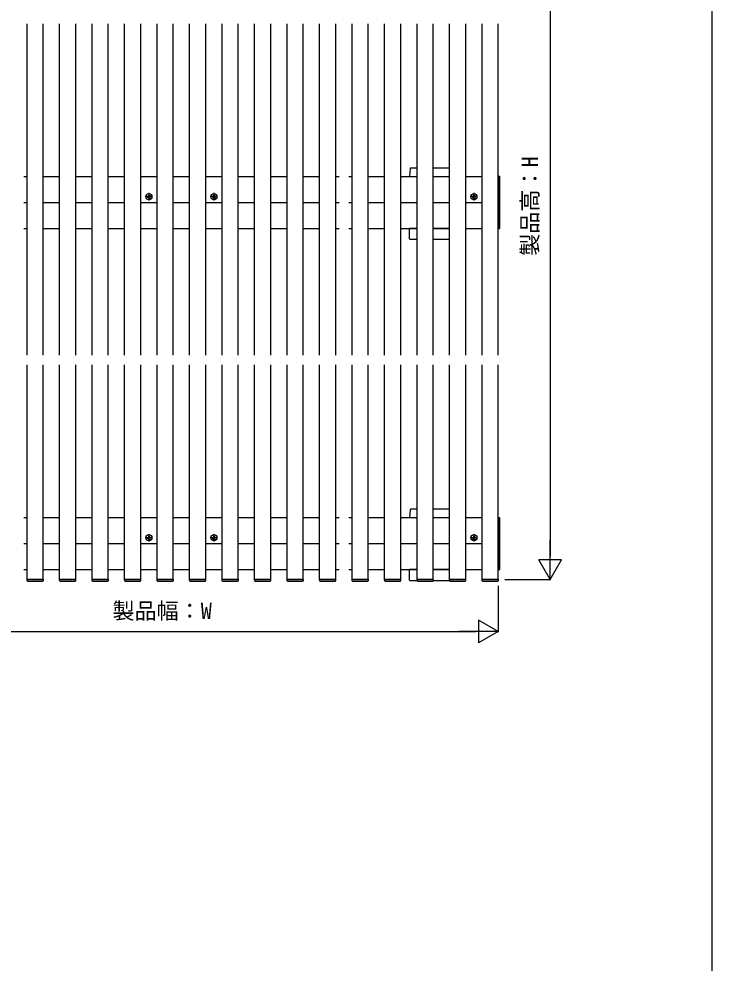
# Model space of a CAD drawing. Units: millimetres, scale not verified. Extents: x -1750 to 1750, y -2608 to 2592.
# Drawn here: x 684 to 1750, y -51 to 1402 of the extents above; entities that cross this region are included whole.
import ezdxf
from ezdxf.enums import TextEntityAlignment as Align

# ---------------------------------------------------------------- set-up
doc = ezdxf.new("R2010")
doc.units = ezdxf.units.MM
doc.header["$LTSCALE"] = 14
for name, color, linetype in [('0-4_YKK_12', 2, 'Continuous'), ('0-5_YKK_13', 4, 'Continuous'), ('0-6_YKK_D', 6, 'Continuous'), ('0-7_YKK_ZWAK', 7, 'Continuous')]:
    doc.layers.add(name, color=color, linetype=linetype)
doc.styles.add('ＭＳ ゴシック', font='')
doc.styles.get('ＭＳ ゴシック').set_extended_font_data('MS Gothic')

msp = doc.modelspace()

# ---------------------------------------------------------------- linework, layer by layer
at = {"layer": '0-4_YKK_12'}
for p, q in [((696, 884), (696, 1394)), ((721, 884), (721, 1394)), ((746, 884), (746, 1394)), ((771, 884), (771, 1394)), ((796, 884), (796, 1394)), ((821, 884), (821, 1394)), ((846, 884), (846, 1394)), ((871, 884), (871, 1394)), ((896, 884), (896, 1394)), ((921, 884), (921, 1394)), ((946, 884), (946, 1394)), ((971, 884), (971, 1394)), ((996, 884), (996, 1394)), ((1021, 884), (1021, 1394)), ((1046, 884), (1046, 1394)), ((1071, 884), (1071, 1394)), ((1096, 884), (1096, 1394)), ((1121, 884), (1121, 1394)), ((1146, 884), (1146, 1394)), ((1171, 884), (1171, 1394)), ((1196, 884), (1196, 1394)), ((1221, 884), (1221, 1394)), ((1246, 884), (1246, 1394)), ((1271, 884), (1271, 1394)), ((1296, 884), (1296, 1394)), ((1321, 884), (1321, 1394)), ((1346, 884), (1346, 1394)), ((1371, 884), (1371, 1394)), ((1396, 884), (1396, 1394)), ((1421, 884), (1421, 1394)), ((691, 1159), (696, 1159)), ((721, 1159), (746, 1159)), ((771, 1159), (796, 1159)), ((821, 1159), (846, 1159)), ((871, 1159), (896, 1159)), ((921, 1159), (946, 1159)), ((945.4, 1159), (945.4, 1119)), ((971, 1159), (996, 1159)), ((1021, 1159), (1046, 1159)), ((1071, 1159), (1096, 1159)), ((1121, 1159), (1146, 1159)), ((1171, 1159), (1176, 1159)), ((1191, 1159), (1196, 1159)), ((1221, 1159), (1246, 1159)), ((1271, 1159), (1296, 1159)), ((1321, 1159), (1346, 1159)), ((1371, 1159), (1396, 1159)), ((691, 1119), (696, 1119)), ((721, 1119), (746, 1119)), ((771, 1119), (796, 1119)), ((821, 1119), (846, 1119)), ((871, 1119), (896, 1119)), ((921, 1119), (946, 1119)), ((971, 1119), (996, 1119)), ((1021, 1119), (1046, 1119)), ((1071, 1119), (1096, 1119)), ((1121, 1119), (1146, 1119)), ((1171, 1119), (1176, 1119)), ((1191, 1119), (1196, 1119)), ((1221, 1119), (1246, 1119)), ((1271, 1119), (1296, 1119)), ((1321, 1119), (1346, 1119)), ((1371, 1119), (1396, 1119)), ((691, 1079), (696, 1079)), ((721, 1079), (746, 1079)), ((771, 1079), (796, 1079)), ((821, 1079), (846, 1079)), ((871, 1079), (896, 1079)), ((921, 1079), (946, 1079)), ((971, 1079), (996, 1079)), ((1021, 1079), (1046, 1079)), ((1071, 1079), (1096, 1079)), ((1121, 1079), (1146, 1079)), ((1171, 1079), (1176, 1079)), ((1191, 1079), (1196, 1079)), ((1221, 1079), (1246, 1079)), ((1271, 1079), (1296, 1079)), ((1321, 1079), (1346, 1079)), ((1371, 1079), (1396, 1079)), ((696, 539), (696, 869)), ((746, 539), (746, 869)), ((796, 539), (796, 869)), ((846, 539), (846, 869)), ((896, 539), (896, 869)), ((946, 539), (946, 869)), ((996, 539), (996, 869)), ((1046, 539), (1046, 869)), ((1096, 539), (1096, 869)), ((1146, 539), (1146, 869)), ((1196, 539), (1196, 869)), ((1246, 539), (1246, 869)), ((1296, 539), (1296, 869)), ((1346, 539), (1346, 869)), ((1396, 539), (1396, 869)), ((691, 634), (696, 634)), ((721, 634), (746, 634)), ((771, 634), (796, 634)), ((821, 634), (846, 634)), ((871, 634), (896, 634)), ((921, 634), (946, 634)), ((945.4, 634), (945.4, 594)), ((971, 634), (996, 634)), ((1021, 634), (1046, 634)), ((1071, 634), (1096, 634)), ((1121, 634), (1146, 634)), ((1171, 634), (1176, 634)), ((1191, 634), (1196, 634)), ((1221, 634), (1246, 634)), ((1271, 634), (1296, 634)), ((1321, 634), (1346, 634)), ((1371, 634), (1396, 634)), ((691, 594), (696, 594)), ((721, 594), (746, 594)), ((771, 594), (796, 594)), ((821, 594), (846, 594)), ((871, 594), (896, 594)), ((921, 594), (946, 594)), ((971, 594), (996, 594)), ((1021, 594), (1046, 594)), ((1071, 594), (1096, 594)), ((1121, 594), (1146, 594)), ((1171, 594), (1176, 594)), ((1191, 594), (1196, 594)), ((1221, 594), (1246, 594)), ((1271, 594), (1296, 594)), ((1321, 594), (1346, 594)), ((1371, 594), (1396, 594)), ((691, 554), (696, 554)), ((721, 554), (746, 554)), ((771, 554), (796, 554)), ((821, 554), (846, 554)), ((871, 554), (896, 554)), ((921, 554), (946, 554)), ((971, 554), (996, 554)), ((1021, 554), (1046, 554)), ((1071, 554), (1096, 554)), ((1121, 554), (1146, 554)), ((1171, 554), (1176, 554)), ((1191, 554), (1196, 554)), ((1221, 554), (1246, 554)), ((1271, 554), (1296, 554)), ((1321, 554), (1346, 554)), ((1371, 554), (1396, 554))]:
    msp.add_line(p, q, dxfattribs=at)
for points in [[(696, 539), (721, 539), (721, 869)], [(746, 539), (771, 539), (771, 869)], [(796, 539), (821, 539), (821, 869)], [(846, 539), (871, 539), (871, 869)], [(896, 539), (921, 539), (921, 869)], [(946, 539), (971, 539), (971, 869)], [(996, 539), (1021, 539), (1021, 869)], [(1046, 539), (1071, 539), (1071, 869)], [(1096, 539), (1121, 539), (1121, 869)], [(1146, 539), (1171, 539), (1171, 869)], [(1196, 539), (1221, 539), (1221, 869)], [(1246, 539), (1271, 539), (1271, 869)], [(1296, 539), (1321, 539), (1321, 869)], [(1346, 539), (1371, 539), (1371, 869)], [(1396, 539), (1421, 539), (1421, 869)]]:
    msp.add_lwpolyline(points, dxfattribs=at)
at = {"layer": '0-5_YKK_13'}
for p, q in [((1285.24, 1171.06), (1284.5, 1159)), ((1296, 1172), (1286.24, 1172)), ((1346, 1172), (1321, 1172)), ((1284.5, 1159), (1296, 1159)), ((1321, 1159), (1346, 1159)), ((1423.5, 1079.62), (1423.5, 1158.38)), ((883.44, 1133.73), (883.44, 1122.26)), ((983.5, 1133.73), (983.5, 1122.26)), ((1383.5, 1133.73), (1383.5, 1122.26)), ((889.18, 1128), (877.71, 1128)), ((881.07, 1128.59), (882.1, 1128.61)), ((881.07, 1127.41), (882.1, 1127.39)), ((882.1, 1128.61), (882.71, 1128.73)), ((882.1, 1127.39), (882.71, 1127.27)), ((882.83, 1129.34), (882.71, 1128.73)), ((882.83, 1126.66), (882.71, 1127.27)), ((882.85, 1130.38), (882.83, 1129.34)), ((882.85, 1125.62), (882.83, 1126.66)), ((884.04, 1130.38), (884.05, 1129.34)), ((884.04, 1125.62), (884.05, 1126.66)), ((884.05, 1129.34), (884.17, 1128.73)), ((884.05, 1126.66), (884.17, 1127.27)), ((884.78, 1128.61), (884.17, 1128.73)), ((884.78, 1127.39), (884.17, 1127.27)), ((885.82, 1128.59), (884.78, 1128.61)), ((885.82, 1127.41), (884.78, 1127.39)), ((989.24, 1128), (977.77, 1128)), ((981.12, 1128.59), (982.16, 1128.61)), ((981.13, 1127.41), (982.16, 1127.39)), ((982.16, 1128.61), (982.77, 1128.73)), ((982.16, 1127.39), (982.77, 1127.27)), ((982.89, 1129.34), (982.77, 1128.73)), ((982.89, 1126.66), (982.77, 1127.27)), ((982.91, 1130.38), (982.89, 1129.34)), ((982.91, 1125.62), (982.89, 1126.66)), ((984.09, 1130.38), (984.11, 1129.34)), ((984.09, 1125.62), (984.11, 1126.66)), ((984.11, 1129.34), (984.23, 1128.73)), ((984.11, 1126.66), (984.23, 1127.27)), ((984.84, 1128.61), (984.23, 1128.73)), ((984.84, 1127.39), (984.23, 1127.27)), ((985.88, 1128.59), (984.84, 1128.61)), ((985.88, 1127.41), (984.84, 1127.39)), ((1389.24, 1128), (1377.77, 1128)), ((1381.12, 1128.59), (1382.16, 1128.61)), ((1381.13, 1127.41), (1382.16, 1127.39)), ((1382.16, 1128.61), (1382.77, 1128.73)), ((1382.16, 1127.39), (1382.77, 1127.27)), ((1382.89, 1129.34), (1382.77, 1128.73)), ((1382.89, 1126.66), (1382.77, 1127.27)), ((1382.91, 1130.38), (1382.89, 1129.34)), ((1382.91, 1125.62), (1382.89, 1126.66)), ((1384.09, 1130.38), (1384.11, 1129.34)), ((1384.09, 1125.62), (1384.11, 1126.66)), ((1384.11, 1129.34), (1384.23, 1128.73)), ((1384.11, 1126.66), (1384.23, 1127.27)), ((1384.84, 1128.61), (1384.23, 1128.73)), ((1384.84, 1127.39), (1384.23, 1127.27)), ((1385.88, 1128.59), (1384.84, 1128.61)), ((1385.88, 1127.41), (1384.84, 1127.39)), ((1284.5, 1063), (1284.5, 1079)), ((1296, 1079), (1284.5, 1079)), ((1346, 1079), (1321, 1079)), ((1421, 1079.5), (1421, 1079)), ((1421, 1079), (1423.03, 1079.12)), ((1296, 1062), (1285.5, 1062)), ((1346, 1062), (1321, 1062)), ((1285.24, 646.06), (1284.5, 634)), ((1296, 647), (1286.24, 647)), ((1346, 647), (1321, 647)), ((1284.5, 634), (1296, 634)), ((1321, 634), (1346, 634)), ((1423.5, 554.62), (1423.5, 633.38)), ((889.18, 603), (877.71, 603)), ((881.07, 603.59), (882.1, 603.61)), ((881.07, 602.41), (882.1, 602.39)), ((882.1, 603.61), (882.71, 603.73)), ((882.1, 602.39), (882.71, 602.27)), ((882.83, 604.34), (882.71, 603.73)), ((882.83, 601.66), (882.71, 602.27)), ((882.85, 605.38), (882.83, 604.34)), ((882.85, 600.62), (882.83, 601.66)), ((883.44, 608.73), (883.44, 597.26)), ((884.04, 605.38), (884.05, 604.34)), ((884.04, 600.62), (884.05, 601.66)), ((884.05, 604.34), (884.17, 603.73)), ((884.05, 601.66), (884.17, 602.27)), ((884.78, 603.61), (884.17, 603.73)), ((884.78, 602.39), (884.17, 602.27)), ((885.82, 603.59), (884.78, 603.61)), ((885.82, 602.41), (884.78, 602.39)), ((989.24, 603), (977.77, 603)), ((981.12, 603.59), (982.16, 603.61)), ((981.13, 602.41), (982.16, 602.39)), ((982.16, 603.61), (982.77, 603.73)), ((982.16, 602.39), (982.77, 602.27)), ((982.89, 604.34), (982.77, 603.73)), ((982.89, 601.66), (982.77, 602.27)), ((982.91, 605.38), (982.89, 604.34)), ((982.91, 600.62), (982.89, 601.66)), ((983.5, 608.73), (983.5, 597.26)), ((984.09, 605.38), (984.11, 604.34)), ((984.09, 600.62), (984.11, 601.66)), ((984.11, 604.34), (984.23, 603.73)), ((984.11, 601.66), (984.23, 602.27)), ((984.84, 603.61), (984.23, 603.73)), ((984.84, 602.39), (984.23, 602.27)), ((985.88, 603.59), (984.84, 603.61)), ((985.88, 602.41), (984.84, 602.39)), ((1389.24, 603), (1377.77, 603)), ((1381.12, 603.59), (1382.16, 603.61)), ((1381.13, 602.41), (1382.16, 602.39)), ((1382.16, 603.61), (1382.77, 603.73)), ((1382.16, 602.39), (1382.77, 602.27)), ((1382.89, 604.34), (1382.77, 603.73)), ((1382.89, 601.66), (1382.77, 602.27)), ((1382.91, 605.38), (1382.89, 604.34)), ((1382.91, 600.62), (1382.89, 601.66)), ((1383.5, 608.73), (1383.5, 597.26)), ((1384.09, 605.38), (1384.11, 604.34)), ((1384.09, 600.62), (1384.11, 601.66)), ((1384.11, 604.34), (1384.23, 603.73)), ((1384.11, 601.66), (1384.23, 602.27)), ((1384.84, 603.61), (1384.23, 603.73)), ((1384.84, 602.39), (1384.23, 602.27)), ((1385.88, 603.59), (1384.84, 603.61)), ((1385.88, 602.41), (1384.84, 602.39)), ((1284.5, 538), (1284.5, 554)), ((1296, 554), (1284.5, 554)), ((1346, 554), (1321, 554)), ((1421, 554.5), (1421, 554)), ((1421, 554), (1423.03, 554.12)), ((720.7, 539), (696.3, 539)), ((721.3, 539), (720.7, 539)), ((721.2, 537.44), (721.3, 539)), ((770.7, 539), (746.3, 539)), ((771.3, 539), (770.7, 539)), ((771.2, 537.44), (771.3, 539)), ((820.7, 539), (796.3, 539)), ((821.3, 539), (820.7, 539)), ((821.2, 537.44), (821.3, 539)), ((870.7, 539), (846.3, 539)), ((871.3, 539), (870.7, 539)), ((871.2, 537.44), (871.3, 539)), ((920.7, 539), (896.3, 539)), ((921.3, 539), (920.7, 539)), ((921.2, 537.44), (921.3, 539)), ((970.7, 539), (946.3, 539)), ((971.3, 539), (970.7, 539)), ((971.2, 537.44), (971.3, 539)), ((1020.7, 539), (996.3, 539)), ((1021.3, 539), (1020.7, 539)), ((1021.2, 537.44), (1021.3, 539)), ((1070.7, 539), (1046.3, 539)), ((1071.3, 539), (1070.7, 539)), ((1071.2, 537.44), (1071.3, 539)), ((1120.7, 539), (1096.3, 539)), ((1121.3, 539), (1120.7, 539)), ((1121.2, 537.44), (1121.3, 539)), ((1170.7, 539), (1146.3, 539)), ((1171.3, 539), (1170.7, 539)), ((1171.2, 537.44), (1171.3, 539)), ((1220.7, 539), (1196.3, 539)), ((1221.3, 539), (1220.7, 539)), ((1221.2, 537.44), (1221.3, 539)), ((1270.7, 539), (1246.3, 539)), ((1271.3, 539), (1270.7, 539)), ((1271.2, 537.44), (1271.3, 539)), ((1320.7, 539), (1296.3, 539)), ((1321.3, 539), (1320.7, 539)), ((1321.2, 537.44), (1321.3, 539)), ((1370.7, 539), (1346.3, 539)), ((1371.3, 539), (1370.7, 539)), ((1371.2, 537.44), (1371.3, 539)), ((1420.7, 539), (1396.3, 539)), ((1421.3, 539), (1420.7, 539)), ((1421.2, 537.44), (1421.3, 539)), ((696.79, 536.5), (720.21, 536.5)), ((746.79, 536.5), (770.21, 536.5)), ((796.79, 536.5), (820.21, 536.5)), ((846.79, 536.5), (870.21, 536.5)), ((896.79, 536.5), (920.21, 536.5)), ((946.79, 536.5), (970.21, 536.5)), ((996.79, 536.5), (1020.21, 536.5)), ((1046.79, 536.5), (1070.21, 536.5)), ((1096.79, 536.5), (1120.21, 536.5)), ((1146.79, 536.5), (1170.21, 536.5)), ((1196.79, 536.5), (1220.21, 536.5)), ((1246.79, 536.5), (1270.21, 536.5)), ((1295.93, 537), (1285.5, 537)), ((1296.79, 536.5), (1320.21, 536.5)), ((1345.93, 537), (1321.07, 537)), ((1346.79, 536.5), (1370.21, 536.5)), ((1396.79, 536.5), (1420.21, 536.5))]:
    msp.add_line(p, q, dxfattribs=at)
for points in [[(1423.03, 1158.88), (1421, 1159), (1421, 1158.5), (1421, 1079.5)], [(1423.03, 633.88), (1421, 634), (1421, 633.5), (1421, 554.5)], [(696.3, 539), (695.7, 539), (695.8, 537.44)], [(746.3, 539), (745.7, 539), (745.8, 537.44)], [(796.3, 539), (795.7, 539), (795.8, 537.44)], [(846.3, 539), (845.7, 539), (845.8, 537.44)], [(896.3, 539), (895.7, 539), (895.8, 537.44)], [(946.3, 539), (945.7, 539), (945.8, 537.44)], [(996.3, 539), (995.7, 539), (995.8, 537.44)], [(1046.3, 539), (1045.7, 539), (1045.8, 537.44)], [(1096.3, 539), (1095.7, 539), (1095.8, 537.44)], [(1146.3, 539), (1145.7, 539), (1145.8, 537.44)], [(1196.3, 539), (1195.7, 539), (1195.8, 537.44)], [(1246.3, 539), (1245.7, 539), (1245.8, 537.44)], [(1296.3, 539), (1295.7, 539), (1295.8, 537.44)], [(1346.3, 539), (1345.7, 539), (1345.8, 537.44)], [(1396.3, 539), (1395.7, 539), (1395.8, 537.44)]]:
    msp.add_lwpolyline(points, dxfattribs=at)
for centre, radius in [((883.44, 1128), 4.74), ((886.08, 1125.36), 0.3), ((983.5, 1128), 4.74), ((986.14, 1125.36), 0.3), ((1383.5, 1128), 4.74), ((1386.14, 1125.36), 0.3), ((883.44, 603), 4.74), ((886.08, 600.36), 0.3), ((983.5, 603), 4.74), ((986.14, 600.36), 0.3), ((1383.5, 603), 4.74), ((1386.14, 600.36), 0.3)]:
    msp.add_circle(centre, radius, dxfattribs=at)
for centre, radius, start, end in [((1286.24, 1171), 1, 90, 176.5), ((1423, 1158.38), 0.5, 0, 86.5), ((883.44, 1128), 2.45, 165.9892, 194.0108), ((883.44, 1128), 2.45, 75.9892, 104.0108), ((883.44, 1128), 2.45, 255.9892, 284.0108), ((883.44, 1128), 2.45, 345.9892, 14.0108), ((983.5, 1128), 2.45, 165.9892, 194.0108), ((983.5, 1128), 2.45, 75.9892, 104.0108), ((983.5, 1128), 2.45, 255.9892, 284.0108), ((983.5, 1128), 2.45, 345.9892, 14.0108), ((1383.5, 1128), 2.45, 165.9892, 194.0108), ((1383.5, 1128), 2.45, 75.9892, 104.0108), ((1383.5, 1128), 2.45, 255.9892, 284.0108), ((1383.5, 1128), 2.45, 345.9892, 14.0108), ((1423, 1079.62), 0.5, 273.5, 0), ((1285.5, 1063), 1, 180, 270), ((1286.24, 646), 1, 90, 176.5), ((1423, 633.38), 0.5, 0, 86.5), ((883.44, 603), 2.45, 165.9892, 194.0108), ((883.44, 603), 2.45, 75.9892, 104.0108), ((883.44, 603), 2.45, 255.9892, 284.0108), ((883.44, 603), 2.45, 345.9892, 14.0108), ((983.5, 603), 2.45, 165.9892, 194.0108), ((983.5, 603), 2.45, 75.9892, 104.0108), ((983.5, 603), 2.45, 255.9892, 284.0108), ((983.5, 603), 2.45, 345.9892, 14.0108), ((1383.5, 603), 2.45, 165.9892, 194.0108), ((1383.5, 603), 2.45, 75.9892, 104.0108), ((1383.5, 603), 2.45, 255.9892, 284.0108), ((1383.5, 603), 2.45, 345.9892, 14.0108), ((1423, 554.62), 0.5, 273.5, 0), ((1285.5, 538), 1, 180, 270), ((696.79, 537.5), 1, 183.5, 270), ((720.21, 537.5), 1, 270, 356.5), ((746.79, 537.5), 1, 183.5, 270), ((770.21, 537.5), 1, 270, 356.5), ((796.79, 537.5), 1, 183.5, 270), ((820.21, 537.5), 1, 270, 356.5), ((846.79, 537.5), 1, 183.5, 270), ((870.21, 537.5), 1, 270, 356.5), ((896.79, 537.5), 1, 183.5, 270), ((920.21, 537.5), 1, 270, 356.5), ((946.79, 537.5), 1, 183.5, 270), ((970.21, 537.5), 1, 270, 356.5), ((996.79, 537.5), 1, 183.5, 270), ((1020.21, 537.5), 1, 270, 356.5), ((1046.79, 537.5), 1, 183.5, 270), ((1070.21, 537.5), 1, 270, 356.5), ((1096.79, 537.5), 1, 183.5, 270), ((1120.21, 537.5), 1, 270, 356.5), ((1146.79, 537.5), 1, 183.5, 270), ((1170.21, 537.5), 1, 270, 356.5), ((1196.79, 537.5), 1, 183.5, 270), ((1220.21, 537.5), 1, 270, 356.5), ((1246.79, 537.5), 1, 183.5, 270), ((1270.21, 537.5), 1, 270, 356.5), ((1296.79, 537.5), 1, 183.5, 270), ((1320.21, 537.5), 1, 270, 356.5), ((1346.79, 537.5), 1, 183.5, 270), ((1370.21, 537.5), 1, 270, 356.5), ((1396.79, 537.5), 1, 183.5, 270), ((1420.21, 537.5), 1, 270, 356.5)]:
    msp.add_arc(centre, radius, start, end, dxfattribs=at)
at = {"layer": '0-6_YKK_D'}
for p, q in [((1501, 1704), (1501, 574)), ((1501, 539), (1501, 599.62)), ((1501, 539), (1483.5, 569.31)), ((1518.5, 569.31), (1483.5, 569.31)), ((1501, 539), (1518.5, 569.31)), ((1431, 539), (1502, 539)), ((1421, 529), (1421, 458)), ((1421, 459), (1390.69, 476.5)), ((1390.69, 476.5), (1390.69, 441.5)), ((481, 459), (1386, 459)), ((1421, 459), (1360.38, 459)), ((1421, 459), (1390.69, 441.5))]:
    msp.add_line(p, q, dxfattribs=at)
at = {"layer": '0-7_YKK_ZWAK'}
msp.add_lwpolyline([(-1750, -2608.5), (1750, -2608.5), (1750, 2491.5)], dxfattribs=at)

# ---------------------------------------------------------------- texts
at = {"layer": '0-6_YKK_D', "style": 'ＭＳ ゴシック'}
msp.add_text('製品高：H', height=24.93, rotation=90, dxfattribs=at).set_placement((1489.4, 1036.9), align=Align.BOTTOM_LEFT)
msp.add_text('製品幅：W', height=24.93, dxfattribs=at).set_placement((827.35, 470.6), align=Align.BOTTOM_LEFT)

doc.saveas('drawing.dxf')
